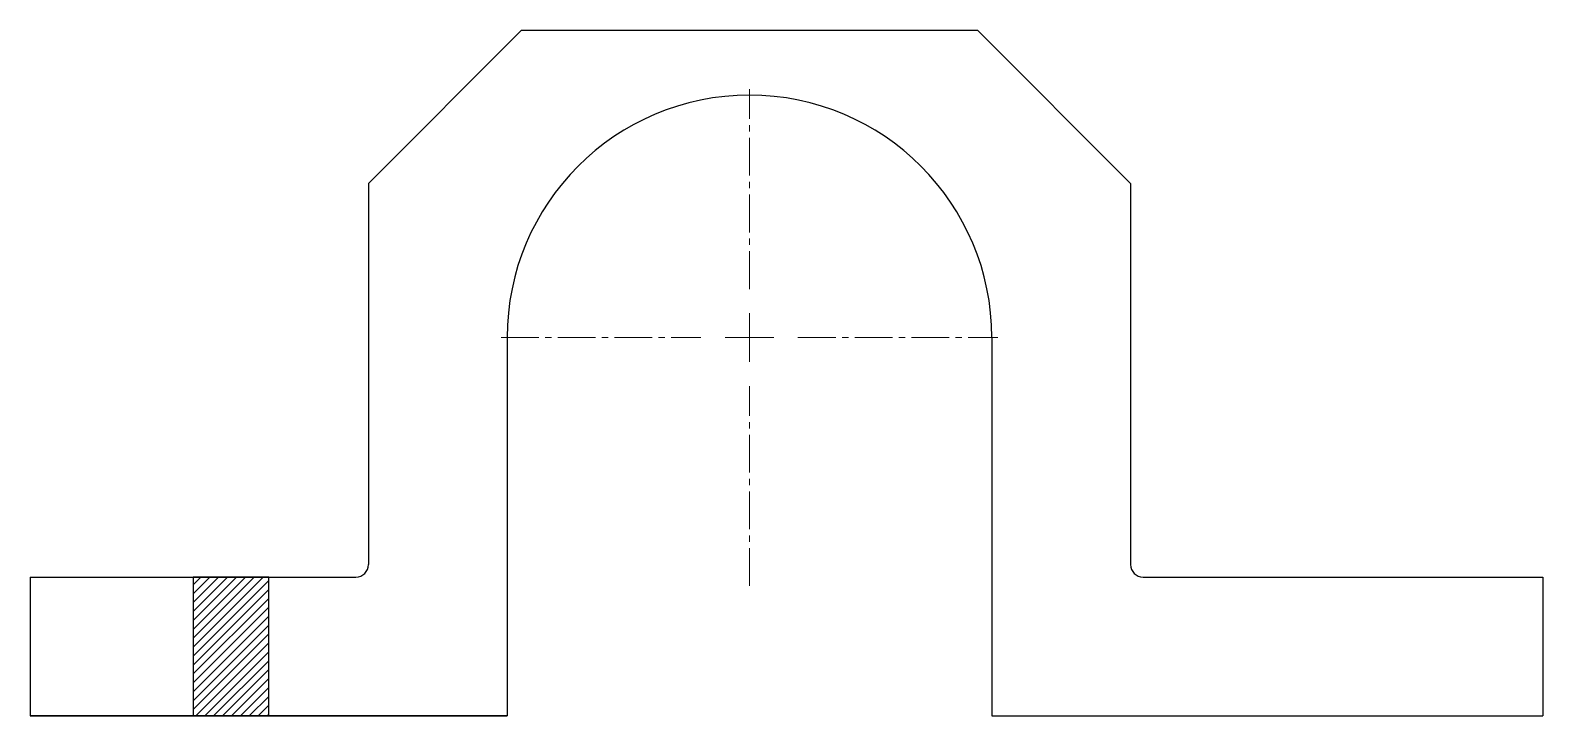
# Model space of a CAD drawing. Header units: inches. Extents: x 10 to 40, y 12.4 to 26.
import ezdxf

# ---------------------------------------------------------------- set-up
doc = ezdxf.new("R2010")
doc.units = ezdxf.units.IN
doc.header["$MEASUREMENT"] = 0
doc.linetypes.add('CENTER2', pattern=[1.125, 0.75, -0.125, 0.125, -0.125])
doc.layers.add('centre', color=1, linetype='Continuous', lineweight=18)

# ---------------------------------------------------------------- blocks, each defined once
blk = doc.blocks.new('*U1')
at = {"layer": 'centre', "color": 0, "linetype": 'CENTER2', "transparency": 16777216}
for p, q in [((0, 0.962), (0, 4.928)), ((-4.928, 0), (-0.962, 0)), ((0.962, 0), (4.928, 0)), ((0, -4.928), (0, -0.962))]:
    blk.add_line(p, q, dxfattribs=at)
at = {"layer": 'centre', "color": 0, "linetype": 'Continuous', "transparency": 16777216}
for p, q in [((0, -0.481), (0, 0.481)), ((-0.481, 0), (0.481, 0))]:
    blk.add_line(p, q, dxfattribs=at)

msp = doc.modelspace()

# ---------------------------------------------------------------- hatches: boundary and pattern name
h = msp.add_hatch()
h.set_pattern_fill('ANSI31', color=256)
h.paths.add_polyline_path([(14.76, 15.181), (13.26, 15.181), (13.26, 12.431), (14.76, 12.431)])

# ---------------------------------------------------------------- linework, layer by layer
for p, q in [((19.777, 26.029), (16.739, 22.99)), ((19.777, 26.029), (28.817, 26.029)), ((28.817, 26.029), (31.855, 22.99)), ((16.739, 22.99), (16.739, 15.431)), ((31.855, 22.99), (31.855, 15.431)), ((19.489, 19.933), (19.489, 12.431)), ((29.105, 19.933), (29.105, 12.431)), ((10.031, 15.181), (16.489, 15.181)), ((10.031, 15.181), (10.031, 12.431)), ((13.26, 15.181), (13.26, 12.431)), ((14.76, 15.181), (13.26, 15.181)), ((14.76, 12.431), (14.76, 15.181)), ((32.105, 15.181), (40.031, 15.181)), ((40.031, 15.181), (40.031, 12.431)), ((10.031, 12.431), (19.489, 12.431)), ((10.031, 12.431), (19.489, 12.431)), ((19.489, 12.431), (10.031, 12.431)), ((13.26, 12.431), (14.76, 12.431)), ((29.105, 12.431), (40.031, 12.431)), ((40.031, 12.431), (40.031, 12.431))]:
    msp.add_line(p, q)
for centre, radius, start, end in [((24.297, 19.933), 4.808, 0, 180), ((16.489, 15.431), 0.25, 270, 0), ((32.105, 15.431), 0.25, 180, 270)]:
    msp.add_arc(centre, radius, start, end)

# ---------------------------------------------------------------- block references
at = {"layer": 'centre', "linetype": 'CENTER2'}
msp.add_blockref('*U1', (24.297, 19.933), dxfattribs=at)

doc.saveas('drawing.dxf')
